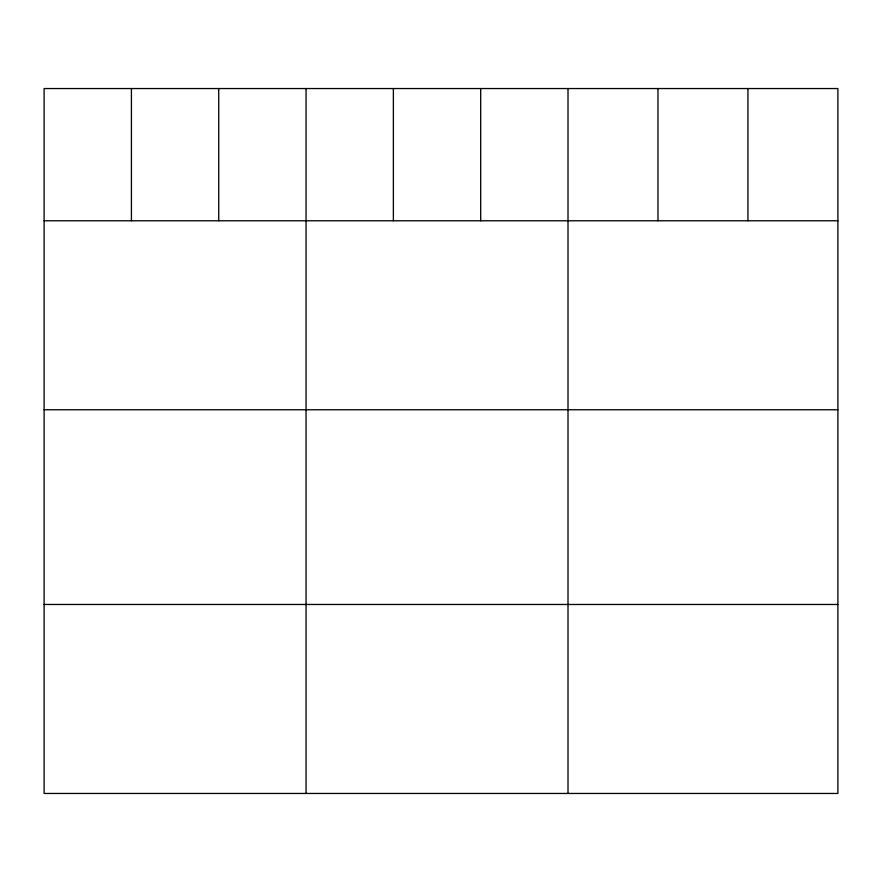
<?xml version="1.0" encoding="UTF-8"?>
<svg xmlns="http://www.w3.org/2000/svg" width="882" height="882" viewBox="0 0 882 882"><rect width="100%" height="100%" fill="white"/><g stroke="black" fill="none" stroke-linecap="round" stroke-linejoin="round"><path stroke-width="1.32" d="M837.9 220.776L837.9 793.458L44.1 793.458L44.1 88.542L837.9 88.542L837.9 220.776L44.1 220.776M44.1 409.755L837.9 409.755M44.1 604.468L837.9 604.468M747.936 88.542L747.936 220.776M657.972 88.542L657.972 220.776M568.008 88.542L568.008 793.458M480.69 88.542L480.69 220.776M393.372 88.542L393.372 220.776M306.054 88.542L306.054 793.458M218.736 88.542L218.736 220.776M131.418 88.542L131.418 220.776"/></g></svg>
